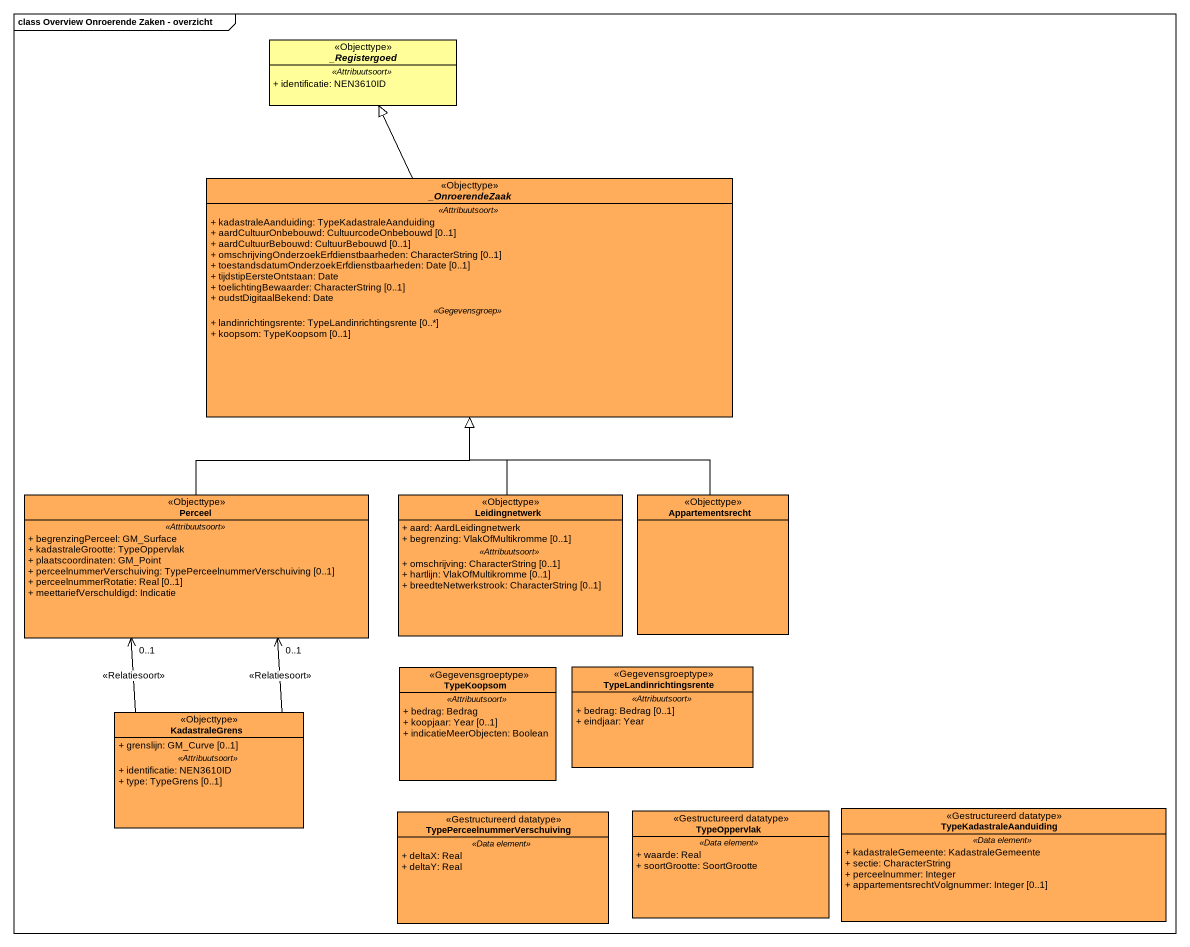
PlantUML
@startuml
mainframe class Overview Onroerende Zaken - overzicht
hide circle
hide empty members
skinparam classAttributeIconSize 0
abstract class "_Registergoed" as Registergoed <<Objecttype>> #FFFE99 {
  .. <<Attribuutsoort>> ..
  + identificatie: NEN3610ID
}
abstract class "_OnroerendeZaak" as OnroerendeZaak <<Objecttype>> #FFAD5B {
  .. <<Attribuutsoort>> ..
  + kadastraleAanduiding: TypeKadastraleAanduiding
  + aardCultuurOnbebouwd: CultuurcodeOnbebouwd [0..1]
  + aardCultuurBebouwd: CultuurBebouwd [0..1]
  + omschrijvingOnderzoekErfdienstbaarheden: CharacterString [0..1]
  + toestandsdatumOnderzoekErfdienstbaarheden: Date [0..1]
  + tijdstipEersteOntstaan: Date
  + toelichtingBewaarder: CharacterString [0..1]
  + oudstDigitaalBekend: Date
  .. <<Gegevensgroep>> ..
  + landinrichtingsrente: TypeLandinrichtingsrente [0..*]
  + koopsom: TypeKoopsom [0..1]
}
class Perceel <<Objecttype>> #FFAD5B {
  .. <<Attribuutsoort>> ..
  + begrenzingPerceel: GM_Surface
  + kadastraleGrootte: TypeOppervlak
  + plaatscoordinaten: GM_Point
  + perceelnummerVerschuiving: TypePerceelnummerVerschuiving [0..1]
  + perceelnummerRotatie: Real [0..1]
  + meettariefVerschuldigd: Indicatie
}
class Leidingnetwerk <<Objecttype>> #FFAD5B {
  + aard: AardLeidingnetwerk
  + begrenzing: VlakOfMultikromme [0..1]
  .. <<Attribuutsoort>> ..
  + omschrijving: CharacterString [0..1]
  + hartlijn: VlakOfMultikromme [0..1]
  + breedteNetwerkstrook: CharacterString [0..1]
}
class Appartementsrecht <<Objecttype>> #FFAD5B
class TypeKoopsom <<Gegevensgroeptype>> #FFAD5B {
  .. <<Attribuutsoort>> ..
  + bedrag: Bedrag
  + koopjaar: Year [0..1]
  + indicatieMeerObjecten: Boolean
}
class TypeLandinrichtingsrente <<Gegevensgroeptype>> #FFAD5B {
  .. <<Attribuutsoort>> ..
  + bedrag: Bedrag [0..1]
  + eindjaar: Year
}
class KadastraleGrens <<Objecttype>> #FFAD5B {
  + grenslijn: GM_Curve [0..1]
  .. <<Attribuutsoort>> ..
  + identificatie: NEN3610ID
  + type: TypeGrens [0..1]
}
class "TypePerceelnummerVerschuiving" as TypePerceelnummerVerschuivin <<Gestructureerd datatype>> #FFAD5B {
  .. <<Data element>> ..
  + deltaX: Real
  + deltaY: Real
}
class TypeOppervlak <<Gestructureerd datatype>> #FFAD5B {
  .. <<Data element>> ..
  + waarde: Real
  + soortGrootte: SoortGrootte
}
class TypeKadastraleAanduiding <<Gestructureerd datatype>> #FFAD5B {
  .. <<Data element>> ..
  + kadastraleGemeente: KadastraleGemeente
  + sectie: CharacterString
  + perceelnummer: Integer
  + appartementsrechtVolgnummer: Integer [0..1]
}
OnroerendeZaak -up-|> Registergoed
Perceel -up-|> OnroerendeZaak
Leidingnetwerk -up-|> OnroerendeZaak
Appartementsrecht -up-|> OnroerendeZaak
KadastraleGrens -up-> "0..1" Perceel : <<Relatiesoort>>
KadastraleGrens -up-> "0..1" Perceel : <<Relatiesoort>>
@enduml
